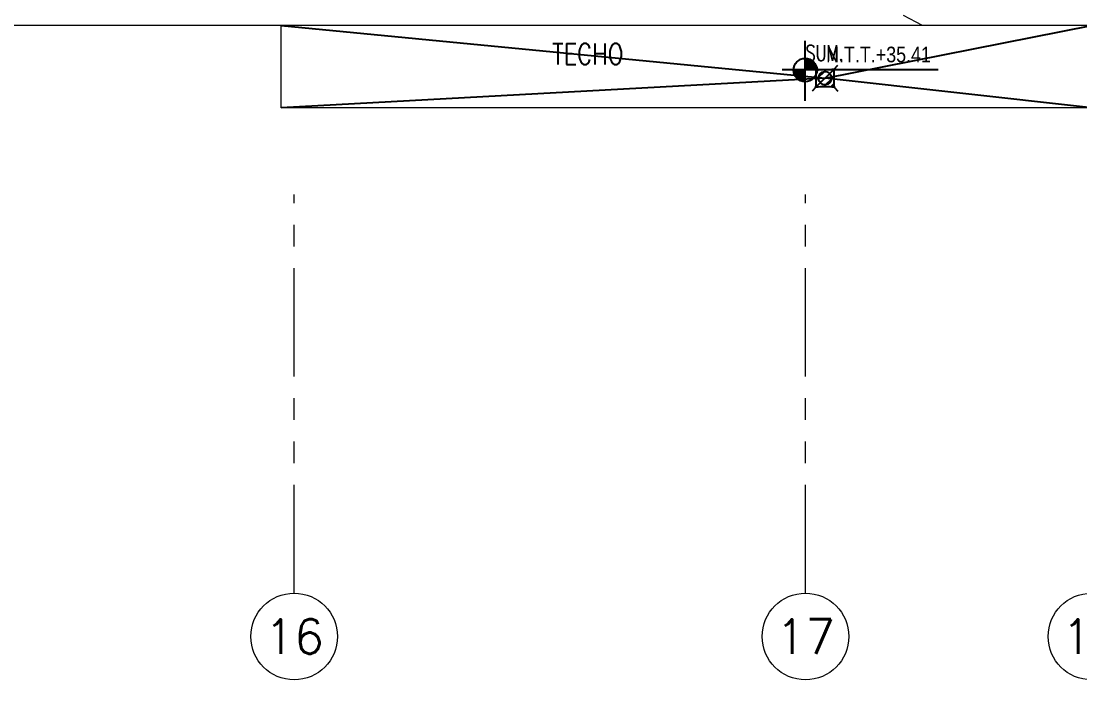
# Model space of a CAD drawing. Header units: millimetres. Extents: x -3 to 53, y -110 to 39.
# Drawn here: x 33.45 to 39.56, y -58.33 to -54.53 of the extents above; entities that cross this region are included whole.
import ezdxf
from ezdxf.enums import TextEntityAlignment as Align

# ---------------------------------------------------------------- set-up
doc = ezdxf.new("R2010")
doc.units = ezdxf.units.MM
for name, pattern in [('HIDDEN2', [0.1875, 0.125, -0.0625]), ('PHANTOM', [63.5, 31.75, -6.35, 6.35, -6.35, 6.35, -6.35]), ('PHANTOM2', [1.25, 0.625, -0.125, 0.125, -0.125, 0.125, -0.125])]:
    doc.linetypes.add(name, pattern=pattern)
for name, color, linetype in [('A-EJES', 8, 'PHANTOM'), ('A-LINEAS', 8, 'Continuous'), ('A-MURO BAJO', 8, 'Continuous'), ('A-NIVELES-NPT', 8, 'Continuous'), ('A-PROYECCIONES', 8, 'HIDDEN2'), ('A-TEXTO-INDICACIONES', 8, 'Continuous'), ('DLP_MOBILIARIO', 8, 'Continuous'), ('DLP_TEXTO AMBIENTE', 8, 'Continuous')]:
    doc.layers.add(name, color=color, linetype=linetype)
doc.styles.add('R80', font='ARIALN.TTF', dxfattribs={"height": 2.03})
doc.styles.add('ROMANS', font='ROMANS.shx', dxfattribs={"oblique": 10})

# ---------------------------------------------------------------- blocks, each defined once
blk = doc.blocks.new('*U255')
at = {"color": 8}
for p, q in [((-0.0526, 0.0526), (-0.0746, 0.0746)), ((0.0526, 0.0526), (0.0746, 0.0746)), ((-0.0526, -0.0526), (0.0526, 0.0526)), ((-0.051, 0.0331), (-0.0331, 0.051)), ((-0.0501, -0.008), (0.008, 0.05)), ((-0.008, -0.05), (0.0501, 0.008)), ((-0.0526, -0.0526), (-0.0746, -0.0746)), ((0.0331, -0.051), (0.051, -0.0331)), ((0.0526, -0.0526), (0.0746, -0.0746))]:
    blk.add_line(p, q, dxfattribs=at)
for centre, major_axis, start_param, end_param in [((0, 0.5882), (0.1673, 0.5115), 3.359812, 3.55544), ((-0.5912, 0), (-0.5144, 0.1682), 3.360366, 3.554886), ((0, 0), (0.0118, 0.036), 5.813820330443059, 12.09700563762265), ((0.5912, 0), (-0.5144, 0.1682), 0.218773, 0.413293), ((0, -0.5882), (-0.5115, 0.1673), -1.352577, -1.156949)]:
    blk.add_ellipse(centre, major_axis=major_axis, ratio=1, start_param=start_param, end_param=end_param, dxfattribs=at)
at = {"layer": 'A-TEXTO-INDICACIONES', "color": 8, "style": 'ROMANS', "width": 0.75}
blk.add_text('SUM.', height=0.09, dxfattribs=at).set_placement((-0.1125, 0.1003))
blk = doc.blocks.new('IISS P11')
at = {"color": 8}
for p, q in [((33.6, -13.375), (36.7375, -13.6788)), ((36.7375, -13.6788), (38.275, -13.375)), ((36.7375, -13.6788), (33.6, -13.85)), ((38.275, -13.85), (36.7375, -13.6788))]:
    blk.add_line(p, q, dxfattribs=at)
at = {"ltscale": 0.05}
blk.add_blockref('*U255', (36.7375, -13.6788), dxfattribs=at)
blk = doc.blocks.new('TEXTO AMBIENTES P11')
at = {"layer": 'DLP_TEXTO AMBIENTE', "color": 8, "lineweight": 0, "style": 'ROMANS', "width": 0.8}
blk.add_text('TECHO', height=0.12, dxfattribs=at).set_placement((35.3692, -13.5993), align=Align.CENTER)
blk = doc.blocks.new('Duplex-1201')
at = {"layer": 'A-MURO BAJO', "color": 8, "lineweight": 0}
blk.add_line((12.7, 0), (0, 0), dxfattribs=at)
at = {"layer": 'A-PROYECCIONES', "color": 8, "lineweight": 0}
blk.add_line((11.65, 0), (6.3, 2.8249), dxfattribs=at)
blk = doc.blocks.new('Ejes_Torre C')
at = {"layer": 'A-EJES', "color": 8, "linetype": 'PHANTOM2', "lineweight": 0}
for points in [[(35.025, -2.8), (35.025, -0.5)], [(37.975, -2.8), (37.975, -0.5)]]:
    blk.add_lwpolyline(points, dxfattribs=at)
at = {"layer": 'A-EJES', "color": 8, "linetype": 'Continuous', "lineweight": 0}
for centre in [(35.025, -3.05), (37.975, -3.05), (39.625, -3.05)]:
    blk.add_circle(centre, 0.25, dxfattribs=at)
at = {"layer": 'A-EJES', "color": 8, "linetype": 'Continuous', "lineweight": 0, "style": 'ROMANS'}
for s, p in [('16', (35.025, -3.05)), ('17', (37.975, -3.05)), ('18', (39.625, -3.05))]:
    blk.add_text(s, height=0.2, dxfattribs=at).set_placement(p, align=Align.MIDDLE_CENTER)
blk = doc.blocks.new('SIM NIVEL PLANTA')
at = {"linetype": 'Continuous'}
h = blk.add_hatch(dxfattribs=at)
h.set_pattern_fill('_USER', color=8, scale=0.089997, angle=45, style=0, pattern_type=0)
h.set_pattern_definition([(45, (31854.49523, 23864.84028), (-0.06363728001, 0.06363728001), [])])
h.paths.add_polyline_path([(-17.33, 0), (-15.98, 0, 0.409209), (-17.33, 1.33)])
h.paths.add_polyline_path([(-18.68, 0, 0.004279), (-18.68, -0.02, 0.414214), (-17.33, -1.37), (-17.33, 0)])
at = {"color": 8}
for p, q in [((-17.33, -3.58), (-17.33, 3.34)), ((-2, 0), (-20, 0))]:
    blk.add_line(p, q, dxfattribs=at)
at = {"color": 8, "linetype": 'Continuous'}
blk.add_circle((-17.33, -0.02), 1.35, dxfattribs=at)
at = {"color": 8, "style": 'R80'}
blk.add_attdef('N.P.T.+0.00', text='', height=1.8, dxfattribs=at).set_placement((-8.87, 1.77), align=Align.MIDDLE_CENTER)
blk = doc.blocks.new('arq.')
at = {"color": 8}
blk.add_blockref('IISS P11', (102.5627, -39.2888), dxfattribs=at)
at = {"layer": 'A-NIVELES-NPT', "color": 8, "lineweight": 0}
ref = blk.add_blockref('SIM NIVEL PLANTA', (140.0525, -52.9198), dxfattribs=dict(at, xscale=0.05, yscale=0.05, zscale=0.05))
ref.add_attrib('N.P.T.+0.00', 'N.T.T.+35.41', dxfattribs={"layer": '0', "height": 0.09, "style": 'R80'}).set_placement((139.6089, -52.8311), align=Align.MIDDLE_CENTER)
at = {"layer": 'DLP_TEXTO AMBIENTE', "color": 8}
blk.add_blockref('TEXTO AMBIENTES P11', (102.5627, -39.2888), dxfattribs=at)
at = {"layer": 'DLP_MOBILIARIO', "color": 8}
blk.add_blockref('Duplex-1201', (128.2127, -52.6638), dxfattribs=at)
at = {"layer": 'A-LINEAS', "color": 8, "lineweight": 0}
blk.add_lwpolyline([(149.9127, -50.3388), (149.9127, -53.1387), (136.1627, -53.1388), (136.1627, -52.6638)], dxfattribs=at)
at = {"layer": 'A-EJES', "color": 8, "lineweight": 0}
blk.add_blockref('Ejes_Torre C', (101.2127, -53.1391), dxfattribs=at)

msp = doc.modelspace()

# ---------------------------------------------------------------- block references
at = {"color": 7}
msp.add_blockref('arq.', (-101.2125, -1.8936), dxfattribs=at)

doc.saveas('drawing.dxf')
